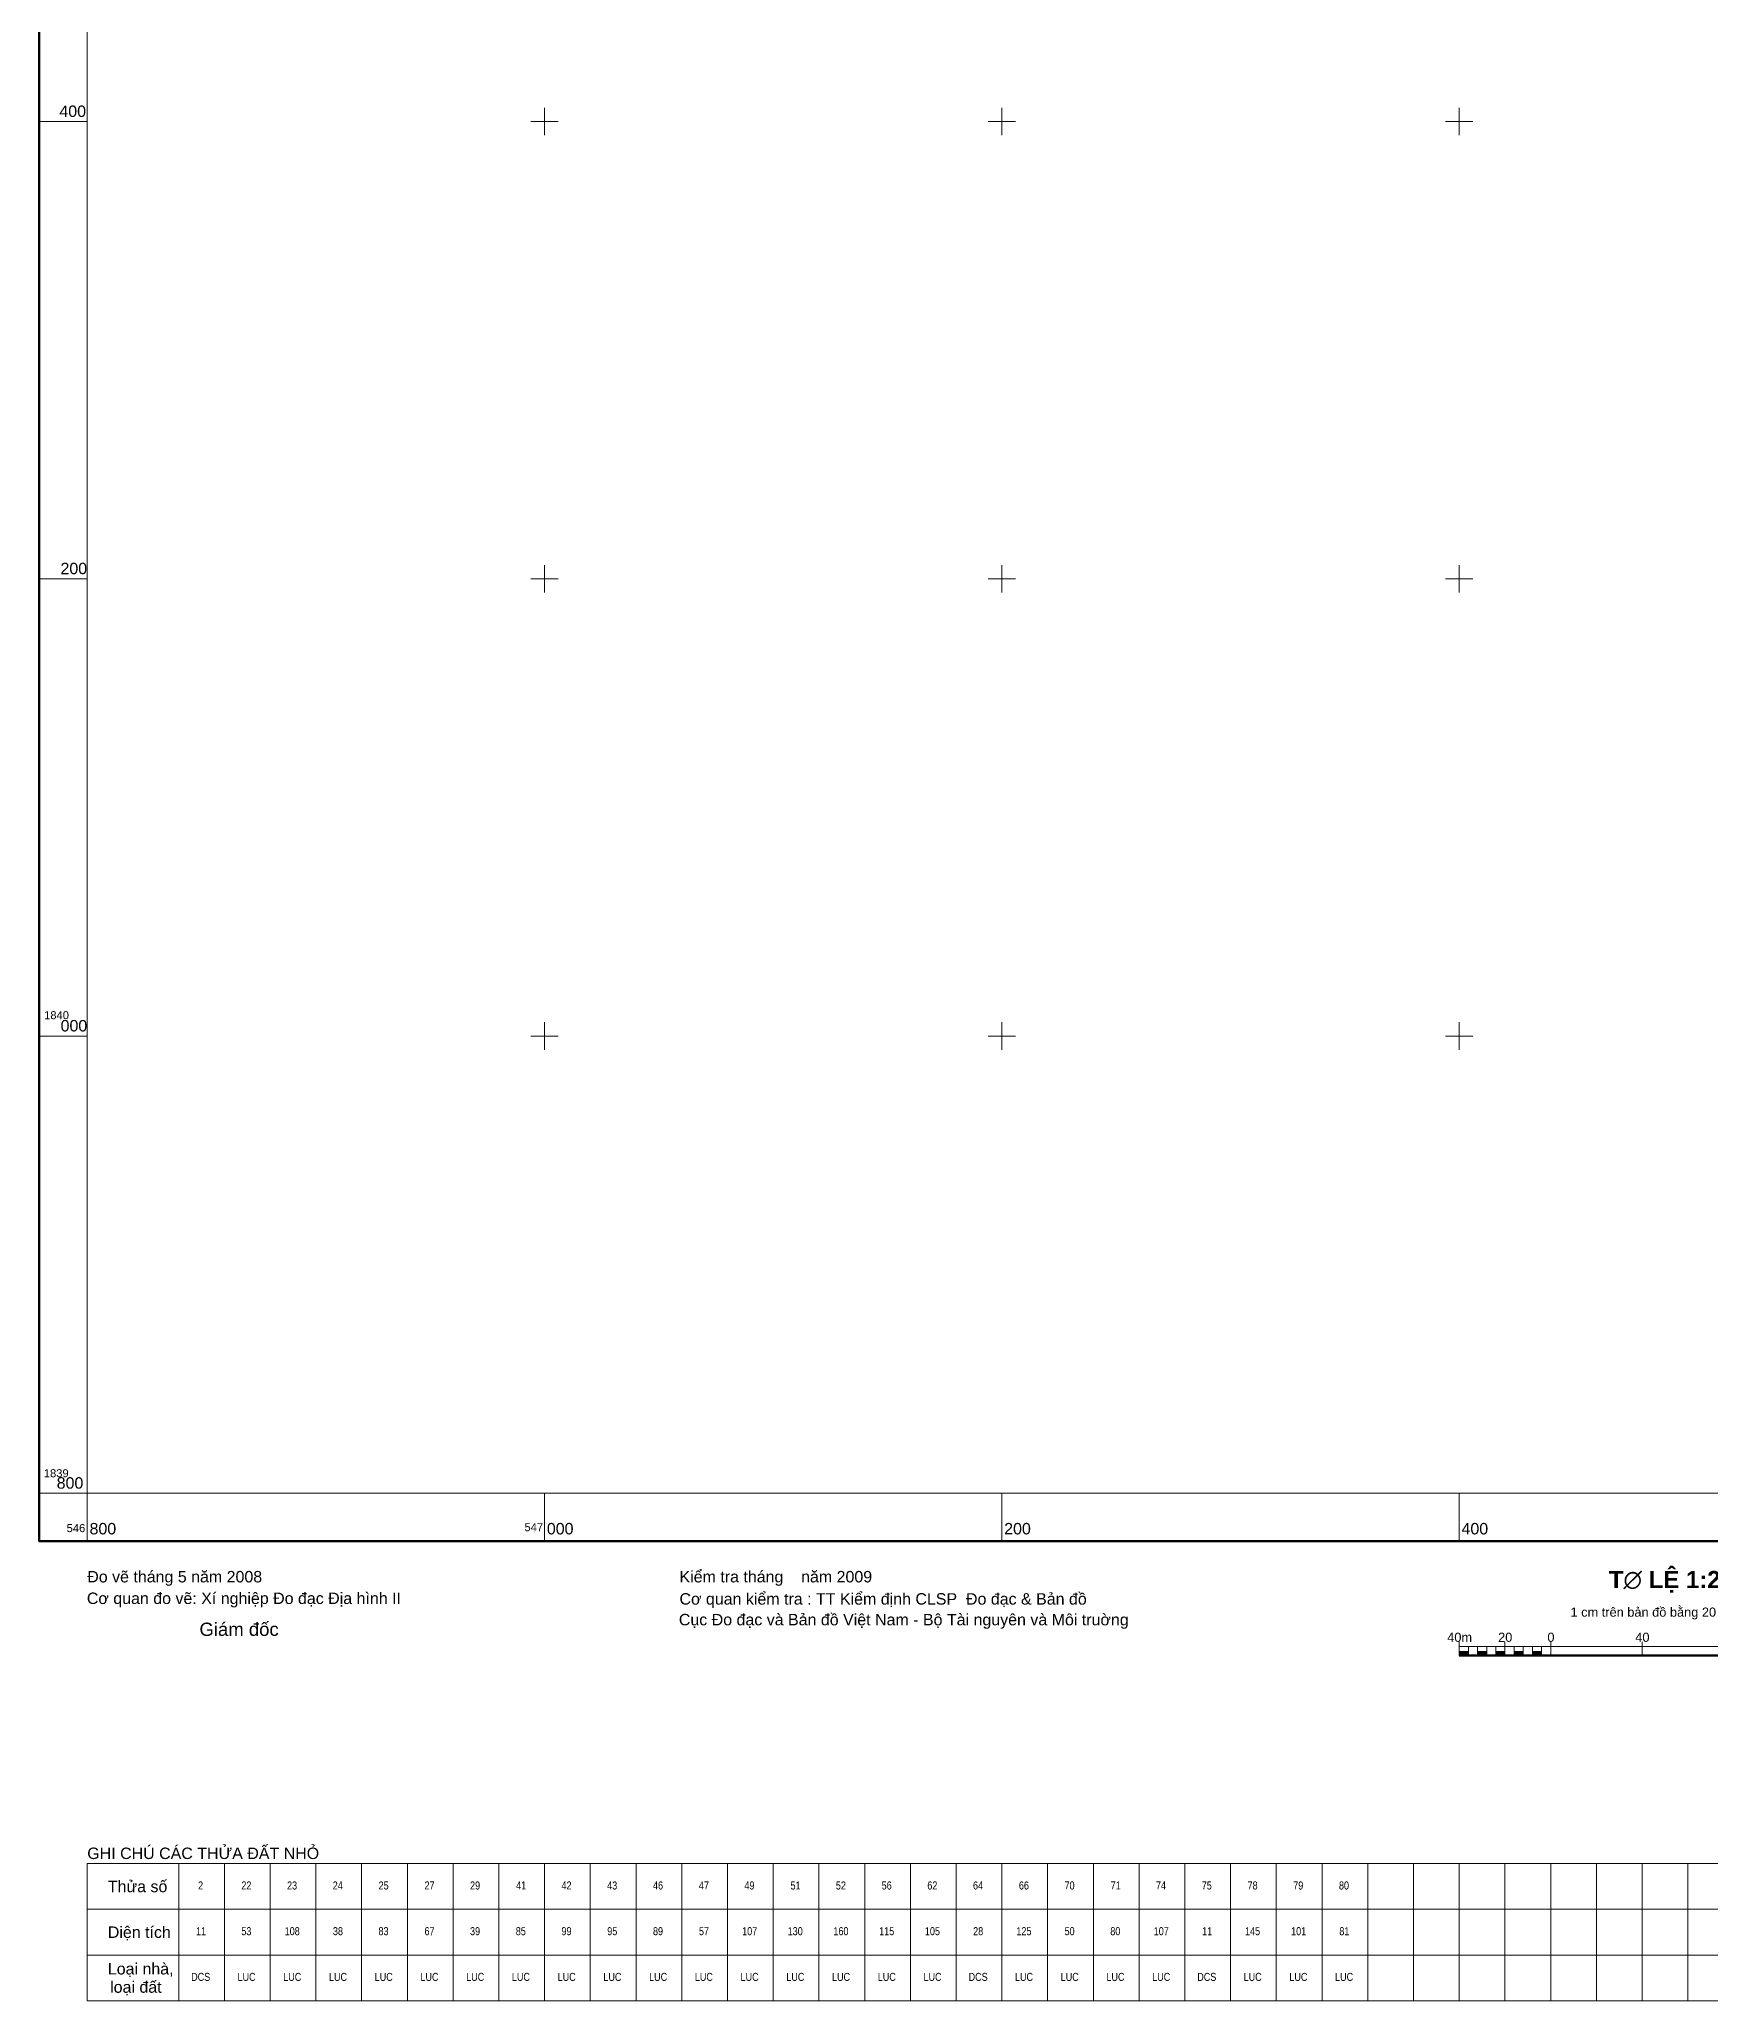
# Model space of a CAD drawing. Header units: metres. Extents: x 546779 to 548236, y 1839578 to 1841294.
# Drawn here: x 546779 to 547510, y 1839578 to 1840436 of the extents above; entities that cross this region are included whole.
import ezdxf
from ezdxf.enums import TextEntityAlignment as Align

# ---------------------------------------------------------------- set-up
doc = ezdxf.new("R2010")
doc.units = ezdxf.units.M
doc.header["$MEASUREMENT"] = 0
for name, color, linetype, lineweight in [('Level 13', 7, 'Continuous', 0), ('Level 56', 7, 'Continuous', 0), ('Level 59', 7, 'Continuous', 0), ('Level 60', 7, 'Continuous', 0), ('Level 61', 7, 'Continuous', 0)]:
    doc.layers.add(name, color=color, linetype=linetype, lineweight=lineweight)
doc.styles.add('Style-VHarial', font='VHarial.shx')
doc.styles.add('Style-VHarialb', font='VHarialb.shx')
doc.styles.add('Style-Vnarial', font='Vnarial.shx')
doc.styles.add('Style-vnarialNarrowI', font='vnarialNarrowI.shx')

# ---------------------------------------------------------------- blocks, each defined once
blk = doc.blocks.new('N_THUA_1')
at = {"layer": 'Level 13', "color": 230, "linetype": 'Continuous', "lineweight": 0, "style": 'Style-vnarialNarrowI', "width": 0.98572}
for s, p in [('2', (0.1, -0.01)), ('11', (0.29, -20.01)), ('DCS', (0.14, -40.01))]:
    blk.add_text(s, height=3.5, dxfattribs=at).set_placement(p, align=Align.MIDDLE_CENTER)
blk = doc.blocks.new('N_THUA_22')
at = {"layer": 'Level 13', "color": 230, "linetype": 'Continuous', "lineweight": 0, "style": 'Style-vnarialNarrowI', "width": 0.98572}
for s, p in [('22', (0.11, -0.01)), ('53', (0.1, -20.01)), ('LUC', (0.19, -40.01))]:
    blk.add_text(s, height=3.5, dxfattribs=at).set_placement(p, align=Align.MIDDLE_CENTER)
blk = doc.blocks.new('N_THUA_24')
at = {"layer": 'Level 13', "color": 230, "linetype": 'Continuous', "lineweight": 0, "style": 'Style-vnarialNarrowI', "width": 0.98572}
for s, p in [('23', (0.1, -0.01)), ('108', (0.16, -20.01)), ('LUC', (0.19, -40.01))]:
    blk.add_text(s, height=3.5, dxfattribs=at).set_placement(p, align=Align.MIDDLE_CENTER)
blk = doc.blocks.new('N_THUA_26')
at = {"layer": 'Level 13', "color": 230, "linetype": 'Continuous', "lineweight": 0, "style": 'Style-vnarialNarrowI', "width": 0.98572}
for s, p in [('24', (0.09, -0.01)), ('38', (0.16, -20.01)), ('LUC', (0.19, -40.01))]:
    blk.add_text(s, height=3.5, dxfattribs=at).set_placement(p, align=Align.MIDDLE_CENTER)
blk = doc.blocks.new('N_THUA_28')
at = {"layer": 'Level 13', "color": 230, "linetype": 'Continuous', "lineweight": 0, "style": 'Style-vnarialNarrowI', "width": 0.98572}
for s, p in [('25', (0.13, -0.01)), ('83', (0.1, -20.01)), ('LUC', (0.19, -40.01))]:
    blk.add_text(s, height=3.5, dxfattribs=at).set_placement(p, align=Align.MIDDLE_CENTER)
blk = doc.blocks.new('N_THUA_31')
at = {"layer": 'Level 13', "color": 230, "linetype": 'Continuous', "lineweight": 0, "style": 'Style-vnarialNarrowI', "width": 0.98572}
for s, p in [('27', (0.22, -0.01)), ('67', (0.22, -20.01)), ('LUC', (0.19, -40.01))]:
    blk.add_text(s, height=3.5, dxfattribs=at).set_placement(p, align=Align.MIDDLE_CENTER)
blk = doc.blocks.new('N_THUA_34')
at = {"layer": 'Level 13', "color": 230, "linetype": 'Continuous', "lineweight": 0, "style": 'Style-vnarialNarrowI', "width": 0.98572}
for s, p in [('29', (0.13, -0.01)), ('39', (0.13, -20.01)), ('LUC', (0.19, -40.01))]:
    blk.add_text(s, height=3.5, dxfattribs=at).set_placement(p, align=Align.MIDDLE_CENTER)
blk = doc.blocks.new('N_THUA_47')
at = {"layer": 'Level 13', "color": 230, "linetype": 'Continuous', "lineweight": 0, "style": 'Style-vnarialNarrowI', "width": 0.98572}
for s, p in [('41', (0.29, -0.01)), ('85', (0.13, -20.01)), ('LUC', (0.19, -40.01))]:
    blk.add_text(s, height=3.5, dxfattribs=at).set_placement(p, align=Align.MIDDLE_CENTER)
blk = doc.blocks.new('N_THUA_49')
at = {"layer": 'Level 13', "color": 230, "linetype": 'Continuous', "lineweight": 0, "style": 'Style-vnarialNarrowI', "width": 0.98572}
for s, p in [('42', (0.11, -0.01)), ('99', (0.13, -20.01)), ('LUC', (0.19, -40.01))]:
    blk.add_text(s, height=3.5, dxfattribs=at).set_placement(p, align=Align.MIDDLE_CENTER)
blk = doc.blocks.new('N_THUA_51')
at = {"layer": 'Level 13', "color": 230, "linetype": 'Continuous', "lineweight": 0, "style": 'Style-vnarialNarrowI', "width": 0.98572}
for s, p in [('43', (0.1, -0.01)), ('95', (0.13, -20.01)), ('LUC', (0.19, -40.01))]:
    blk.add_text(s, height=3.5, dxfattribs=at).set_placement(p, align=Align.MIDDLE_CENTER)
blk = doc.blocks.new('N_THUA_55')
at = {"layer": 'Level 13', "color": 230, "linetype": 'Continuous', "lineweight": 0, "style": 'Style-vnarialNarrowI', "width": 0.98572}
for s, p in [('46', (0.15, -0.01)), ('89', (0.13, -20.01)), ('LUC', (0.19, -40.01))]:
    blk.add_text(s, height=3.5, dxfattribs=at).set_placement(p, align=Align.MIDDLE_CENTER)
blk = doc.blocks.new('N_THUA_57')
at = {"layer": 'Level 13', "color": 230, "linetype": 'Continuous', "lineweight": 0, "style": 'Style-vnarialNarrowI', "width": 0.98572}
for s, p in [('47', (0.22, -0.01)), ('57', (0.22, -20.01)), ('LUC', (0.19, -40.01))]:
    blk.add_text(s, height=3.5, dxfattribs=at).set_placement(p, align=Align.MIDDLE_CENTER)
blk = doc.blocks.new('N_THUA_60')
at = {"layer": 'Level 13', "color": 230, "linetype": 'Continuous', "lineweight": 0, "style": 'Style-vnarialNarrowI', "width": 0.98572}
for s, p in [('49', (0.13, -0.01)), ('107', (0.23, -20.01)), ('LUC', (0.19, -40.01))]:
    blk.add_text(s, height=3.5, dxfattribs=at).set_placement(p, align=Align.MIDDLE_CENTER)
blk = doc.blocks.new('N_THUA_63')
at = {"layer": 'Level 13', "color": 230, "linetype": 'Continuous', "lineweight": 0, "style": 'Style-vnarialNarrowI', "width": 0.98572}
for s, p in [('51', (0.29, -0.01)), ('130', (0.13, -20.01)), ('LUC', (0.19, -40.01))]:
    blk.add_text(s, height=3.5, dxfattribs=at).set_placement(p, align=Align.MIDDLE_CENTER)
blk = doc.blocks.new('N_THUA_65')
at = {"layer": 'Level 13', "color": 230, "linetype": 'Continuous', "lineweight": 0, "style": 'Style-vnarialNarrowI', "width": 0.98572}
for s, p in [('52', (0.11, -0.01)), ('160', (0.13, -20.01)), ('LUC', (0.19, -40.01))]:
    blk.add_text(s, height=3.5, dxfattribs=at).set_placement(p, align=Align.MIDDLE_CENTER)
blk = doc.blocks.new('N_THUA_70')
at = {"layer": 'Level 13', "color": 230, "linetype": 'Continuous', "lineweight": 0, "style": 'Style-vnarialNarrowI', "width": 0.98572}
for s, p in [('56', (0.15, -0.01)), ('115', (0.14, -20.01)), ('LUC', (0.19, -40.01))]:
    blk.add_text(s, height=3.5, dxfattribs=at).set_placement(p, align=Align.MIDDLE_CENTER)
blk = doc.blocks.new('N_THUA_77')
at = {"layer": 'Level 13', "color": 230, "linetype": 'Continuous', "lineweight": 0, "style": 'Style-vnarialNarrowI', "width": 0.98572}
for s, p in [('62', (0.11, -0.01)), ('105', (0.14, -20.01)), ('LUC', (0.19, -40.01))]:
    blk.add_text(s, height=3.5, dxfattribs=at).set_placement(p, align=Align.MIDDLE_CENTER)
blk = doc.blocks.new('N_THUA_80')
at = {"layer": 'Level 13', "color": 230, "linetype": 'Continuous', "lineweight": 0, "style": 'Style-vnarialNarrowI', "width": 0.98572}
for s, p in [('64', (0.09, -0.01)), ('28', (0.16, -20.01)), ('DCS', (0.14, -40.01))]:
    blk.add_text(s, height=3.5, dxfattribs=at).set_placement(p, align=Align.MIDDLE_CENTER)
blk = doc.blocks.new('N_THUA_83')
at = {"layer": 'Level 13', "color": 230, "linetype": 'Continuous', "lineweight": 0, "style": 'Style-vnarialNarrowI', "width": 0.98572}
for s, p in [('66', (0.15, -0.01)), ('125', (0.14, -20.01)), ('LUC', (0.19, -40.01))]:
    blk.add_text(s, height=3.5, dxfattribs=at).set_placement(p, align=Align.MIDDLE_CENTER)
blk = doc.blocks.new('N_THUA_88')
at = {"layer": 'Level 13', "color": 230, "linetype": 'Continuous', "lineweight": 0, "style": 'Style-vnarialNarrowI', "width": 0.98572}
for s, p in [('70', (0.13, -0.01)), ('50', (0.13, -20.01)), ('LUC', (0.19, -40.01))]:
    blk.add_text(s, height=3.5, dxfattribs=at).set_placement(p, align=Align.MIDDLE_CENTER)
blk = doc.blocks.new('N_THUA_90')
at = {"layer": 'Level 13', "color": 230, "linetype": 'Continuous', "lineweight": 0, "style": 'Style-vnarialNarrowI', "width": 0.98572}
for s, p in [('71', (0.29, -0.01)), ('80', (0.13, -20.01)), ('LUC', (0.19, -40.01))]:
    blk.add_text(s, height=3.5, dxfattribs=at).set_placement(p, align=Align.MIDDLE_CENTER)
blk = doc.blocks.new('N_THUA_94')
at = {"layer": 'Level 13', "color": 230, "linetype": 'Continuous', "lineweight": 0, "style": 'Style-vnarialNarrowI', "width": 0.98572}
for s, p in [('74', (0.09, -0.01)), ('107', (0.23, -20.01)), ('LUC', (0.19, -40.01))]:
    blk.add_text(s, height=3.5, dxfattribs=at).set_placement(p, align=Align.MIDDLE_CENTER)
blk = doc.blocks.new('N_THUA_96')
at = {"layer": 'Level 13', "color": 230, "linetype": 'Continuous', "lineweight": 0, "style": 'Style-vnarialNarrowI', "width": 0.98572}
for s, p in [('75', (0.13, -0.01)), ('11', (0.29, -20.01)), ('DCS', (0.14, -40.01))]:
    blk.add_text(s, height=3.5, dxfattribs=at).set_placement(p, align=Align.MIDDLE_CENTER)
blk = doc.blocks.new('N_THUA_100')
at = {"layer": 'Level 13', "color": 230, "linetype": 'Continuous', "lineweight": 0, "style": 'Style-vnarialNarrowI', "width": 0.98572}
for s, p in [('78', (0.16, -0.01)), ('145', (0.14, -20.01)), ('LUC', (0.19, -40.01))]:
    blk.add_text(s, height=3.5, dxfattribs=at).set_placement(p, align=Align.MIDDLE_CENTER)
blk = doc.blocks.new('N_THUA_102')
at = {"layer": 'Level 13', "color": 230, "linetype": 'Continuous', "lineweight": 0, "style": 'Style-vnarialNarrowI', "width": 0.98572}
for s, p in [('79', (0.13, -0.01)), ('101', (0.3, -20.01)), ('LUC', (0.19, -40.01))]:
    blk.add_text(s, height=3.5, dxfattribs=at).set_placement(p, align=Align.MIDDLE_CENTER)
blk = doc.blocks.new('N_THUA_104')
at = {"layer": 'Level 13', "color": 230, "linetype": 'Continuous', "lineweight": 0, "style": 'Style-vnarialNarrowI', "width": 0.98572}
for s, p in [('80', (0.13, -0.01)), ('81', (0.29, -20.01)), ('LUC', (0.19, -40.01))]:
    blk.add_text(s, height=3.5, dxfattribs=at).set_placement(p, align=Align.MIDDLE_CENTER)
blk = doc.blocks.new('63')
at = {"layer": 'Level 60', "color": 7, "linetype": 'Continuous', "lineweight": 0, "flags": 128}
for points in [[(600, -71), (600, -65)], [(600, -67), (800, -67)], [(604, -71), (604, -67)], [(608, -71), (608, -67)], [(612, -71), (612, -67)], [(616, -71), (616, -67)], [(620, -71), (620, -65)], [(620, -71), (620, -67)], [(624, -71), (624, -67)], [(628, -71), (628, -67)], [(632, -71), (632, -67)], [(636, -71), (636, -67)], [(640, -71), (640, -65)], [(680, -71), (680, -65)], [(720, -71), (720, -65)], [(760, -71), (760, -65)], [(800, -71), (800, -65)]]:
    blk.add_lwpolyline(points, dxfattribs=at)
at = {"layer": 'Level 60', "color": 7, "linetype": 'Continuous', "lineweight": 53, "flags": 128}
blk.add_lwpolyline([(600, -71), (800, -71)], dxfattribs=at)
at = {"layer": 'Level 60', "color": 7, "linetype": 'Continuous', "lineweight": 0}
for points in [[(600, -71), (600, -69), (604, -71), (604, -69)], [(608, -71), (608, -69), (612, -71), (612, -69)], [(616, -71), (616, -69), (620, -71), (620, -69)], [(624, -71), (624, -69), (628, -71), (628, -69)], [(632, -71), (632, -69), (636, -71), (636, -69)]]:
    blk.add_solid(points, dxfattribs=at)
at = {"layer": 'Level 60', "color": 7, "linetype": 'Continuous', "lineweight": 0, "style": 'Style-Vnarial'}
for s, p in [('§o vÏ th¸ng 5 n¨m 2008', (0, -34)), ('KiÓm tra th¸ng    n¨m 2009', (259, -34)), ('C¬ quan kiÓm tra : TT KiÓm ®Þnh CLSP  §o ®¹c & B¶n ®å', (259, -43.71)), ('C¬ quan ®o vÏ: XÝ nghiÖp §o ®¹c §Þa h×nh II', (-0.17, -43.45)), ('Ngµy ... th¸ng  ... n¨m  2009', (1059.61, -43.74)), ('Së Tµi nguyªn & M«i tr\xadêng Qu¶ng trÞ', (1196.29, -43.74))]:
    blk.add_text(s, height=5, dxfattribs=at).set_placement(p, align=Align.TOP_LEFT)
at = {"layer": 'Level 60', "color": 7, "linetype": 'Continuous', "lineweight": 0}
for s, height, style, p in [('t∅ lÖ 1:2000', 7.5, 'Style-VHarialb', (698.58, -34)), ('1 cm trªn b¶n ®å b»ng 20 m trªn thùc ®Þa', 4, 'Style-Vnarial', (700.07, -50))]:
    blk.add_text(s, height=height, dxfattribs=dict(at, style=style)).set_placement(p, align=Align.TOP_CENTER)
at = {"layer": 'Level 60', "color": 7, "linetype": 'Continuous', "lineweight": 0, "style": 'Style-Vnarial'}
for s, height, p in [('C«ng nhËn ®o vÏ ®óng hiÖn tr¹ng', 5, (1101.09, -39)), ('DuyÖt ngµy ... th¸ng  ... n¨m  2009', 5, (1251.14, -39)), ('40m', 4, (600.18, -65)), ('20', 4, (620.11, -65)), ('0', 4, (640.11, -65)), ('40', 4, (680.11, -65)), ('80', 4, (720.11, -65)), ('120', 4, (760.11, -65)), ('160m', 4, (800.19, -65))]:
    blk.add_text(s, height=height, dxfattribs=at).set_placement(p, align=Align.CENTER)
for s, height, p in [(' Gi¸m ®èc', 5.8, (46.81, -62.41)), ('Côc §o ®¹c vµ B¶n ®å ViÖt Nam - Bé Tµi nguyªn vµ M«i truêng', 5, (258.72, -57.78)), ('Chñ tÞch UBND x·', 5, (1073.35, -59.54)), ('Gi¸m ®èc ', 5, (1236.62, -59.54))]:
    blk.add_text(s, height=height, dxfattribs=at).set_placement(p)

msp = doc.modelspace()

# ---------------------------------------------------------------- linework, layer by layer
at = {"layer": 'Level 60', "color": 7, "linetype": 'Continuous', "lineweight": 0, "flags": 128}
msp.add_lwpolyline([(546800, 1841200), (548200, 1841200), (548200, 1839800), (546800, 1839800), (546800, 1841200)], close=True, dxfattribs=at)
for points in [[(547000, 1840394), (547000, 1840406)], [(547200, 1840394), (547200, 1840406)], [(547400, 1840394), (547400, 1840406)], [(546800, 1840400), (546779, 1840400)], [(546994, 1840400), (547006, 1840400)], [(547194, 1840400), (547206, 1840400)], [(547394, 1840400), (547406, 1840400)], [(547000, 1840194), (547000, 1840206)], [(547200, 1840194), (547200, 1840206)], [(547400, 1840194), (547400, 1840206)], [(546800, 1840200), (546779, 1840200)], [(546994, 1840200), (547006, 1840200)], [(547194, 1840200), (547206, 1840200)], [(547394, 1840200), (547406, 1840200)], [(546800, 1840000), (546779, 1840000)], [(546994, 1840000), (547006, 1840000)], [(547000, 1839994), (547000, 1840006)], [(547194, 1840000), (547206, 1840000)], [(547200, 1839994), (547200, 1840006)], [(547394, 1840000), (547406, 1840000)], [(547400, 1839994), (547400, 1840006)], [(546800, 1839800), (546779, 1839800)], [(546800, 1839800), (546800, 1839779)], [(547000, 1839800), (547000, 1839779)], [(547200, 1839800), (547200, 1839779)], [(547400, 1839800), (547400, 1839779)]]:
    msp.add_lwpolyline(points, dxfattribs=at)
at = {"layer": 'Level 61', "color": 7, "linetype": 'Continuous', "lineweight": 140, "flags": 128}
msp.add_lwpolyline([(546779, 1841221), (548221, 1841221), (548221, 1839779), (546779, 1839779), (546779, 1841221)], close=True, dxfattribs=at)
at = {"layer": 'Level 61', "color": 7, "linetype": 'Continuous', "lineweight": 0, "flags": 128}
msp.add_lwpolyline([(546800, 1839638), (548200, 1839638), (548200, 1839578), (546800, 1839578), (546800, 1839638)], close=True, dxfattribs=at)
for points in [[(546840, 1839638), (546840, 1839578)], [(546860, 1839638), (546860, 1839578)], [(546880, 1839638), (546880, 1839578)], [(546900, 1839638), (546900, 1839578)], [(546920, 1839638), (546920, 1839578)], [(546940, 1839638), (546940, 1839578)], [(546960, 1839638), (546960, 1839578)], [(546980, 1839638), (546980, 1839578)], [(547000, 1839638), (547000, 1839578)], [(547020, 1839638), (547020, 1839578)], [(547040, 1839638), (547040, 1839578)], [(547060, 1839638), (547060, 1839578)], [(547080, 1839638), (547080, 1839578)], [(547100, 1839638), (547100, 1839578)], [(547120, 1839638), (547120, 1839578)], [(547140, 1839638), (547140, 1839578)], [(547160, 1839638), (547160, 1839578)], [(547180, 1839638), (547180, 1839578)], [(547200, 1839638), (547200, 1839578)], [(547220, 1839638), (547220, 1839578)], [(547240, 1839638), (547240, 1839578)], [(547260, 1839638), (547260, 1839578)], [(547280, 1839638), (547280, 1839578)], [(547300, 1839638), (547300, 1839578)], [(547320, 1839638), (547320, 1839578)], [(547340, 1839638), (547340, 1839578)], [(547360, 1839638), (547360, 1839578)], [(547380, 1839638), (547380, 1839578)], [(547400, 1839638), (547400, 1839578)], [(547420, 1839638), (547420, 1839578)], [(547440, 1839638), (547440, 1839578)], [(547460, 1839638), (547460, 1839578)], [(547480, 1839638), (547480, 1839578)], [(547500, 1839638), (547500, 1839578)], [(546800, 1839618), (548200, 1839618)], [(546800, 1839598), (548200, 1839598)]]:
    msp.add_lwpolyline(points, dxfattribs=at)

# ---------------------------------------------------------------- block references
at = {"layer": 'Level 13', "color": 230, "linetype": 'Continuous', "lineweight": 0}
for name, p in [('N_THUA_1', (546849.47, 1839628.45)), ('N_THUA_22', (546869.47, 1839628.45)), ('N_THUA_24', (546889.47, 1839628.45)), ('N_THUA_26', (546909.47, 1839628.45)), ('N_THUA_28', (546929.47, 1839628.45)), ('N_THUA_31', (546949.47, 1839628.45)), ('N_THUA_34', (546969.47, 1839628.45)), ('N_THUA_47', (546989.47, 1839628.45)), ('N_THUA_49', (547009.47, 1839628.45)), ('N_THUA_51', (547029.47, 1839628.45)), ('N_THUA_55', (547049.47, 1839628.45)), ('N_THUA_57', (547069.47, 1839628.45)), ('N_THUA_60', (547089.47, 1839628.45)), ('N_THUA_63', (547109.47, 1839628.45)), ('N_THUA_65', (547129.47, 1839628.45)), ('N_THUA_70', (547149.47, 1839628.45)), ('N_THUA_77', (547169.47, 1839628.45)), ('N_THUA_80', (547189.47, 1839628.45)), ('N_THUA_83', (547209.47, 1839628.45)), ('N_THUA_88', (547229.47, 1839628.45)), ('N_THUA_90', (547249.47, 1839628.45)), ('N_THUA_94', (547269.47, 1839628.45)), ('N_THUA_96', (547289.47, 1839628.45)), ('N_THUA_100', (547309.47, 1839628.45)), ('N_THUA_102', (547329.47, 1839628.45)), ('N_THUA_104', (547349.47, 1839628.45))]:
    msp.add_blockref(name, p, dxfattribs=at)
at = {"layer": 'Level 60', "color": 7, "linetype": 'Continuous', "lineweight": 53}
msp.add_blockref('63', (546800, 1839800), dxfattribs=at)

# ---------------------------------------------------------------- texts
at = {"layer": 'Level 56', "color": 7, "linetype": 'Continuous', "lineweight": 0, "style": 'Style-VHarial'}
for s, height, p in [('400', 5, (546787.81, 1840402)), ('200', 5, (546788.29, 1840202)), ('1840', 3.5, (546781.13, 1840007.36)), ('000', 5, (546788.34, 1840002)), ('1839', 3.5, (546781, 1839807)), ('800', 5, (546801, 1839782)), ('000', 5, (547001, 1839782)), ('200', 5, (547201, 1839782)), ('400', 5, (547401, 1839782))]:
    msp.add_text(s, height=height, dxfattribs=at).set_placement(p)
for s, height, p in [('800', 5, (546798.28, 1839802)), ('546', 3.5, (546799.13, 1839783)), ('547', 3.5, (546999.36, 1839783.4))]:
    msp.add_text(s, height=height, dxfattribs=at).set_placement(p, align=Align.RIGHT)
at = {"layer": 'Level 59', "color": 7, "linetype": 'Continuous', "lineweight": 0, "style": 'Style-VHarial'}
msp.add_text('Ghi chó c¸c thöa ®Êt nhá', height=5, dxfattribs=at).set_placement((546800, 1839640))
at = {"layer": 'Level 59', "color": 7, "linetype": 'Continuous', "lineweight": 0, "style": 'Style-Vnarial'}
for s, p in [('Thöa sè', (546809, 1839628)), ('DiÖn tÝch', (546809, 1839608)), ('Lo¹i nhµ,', (546809, 1839592)), ('lo¹i ®Êt', (546810, 1839584))]:
    msp.add_text(s, height=5, dxfattribs=at).set_placement(p, align=Align.MIDDLE_LEFT)

doc.saveas('drawing.dxf')
